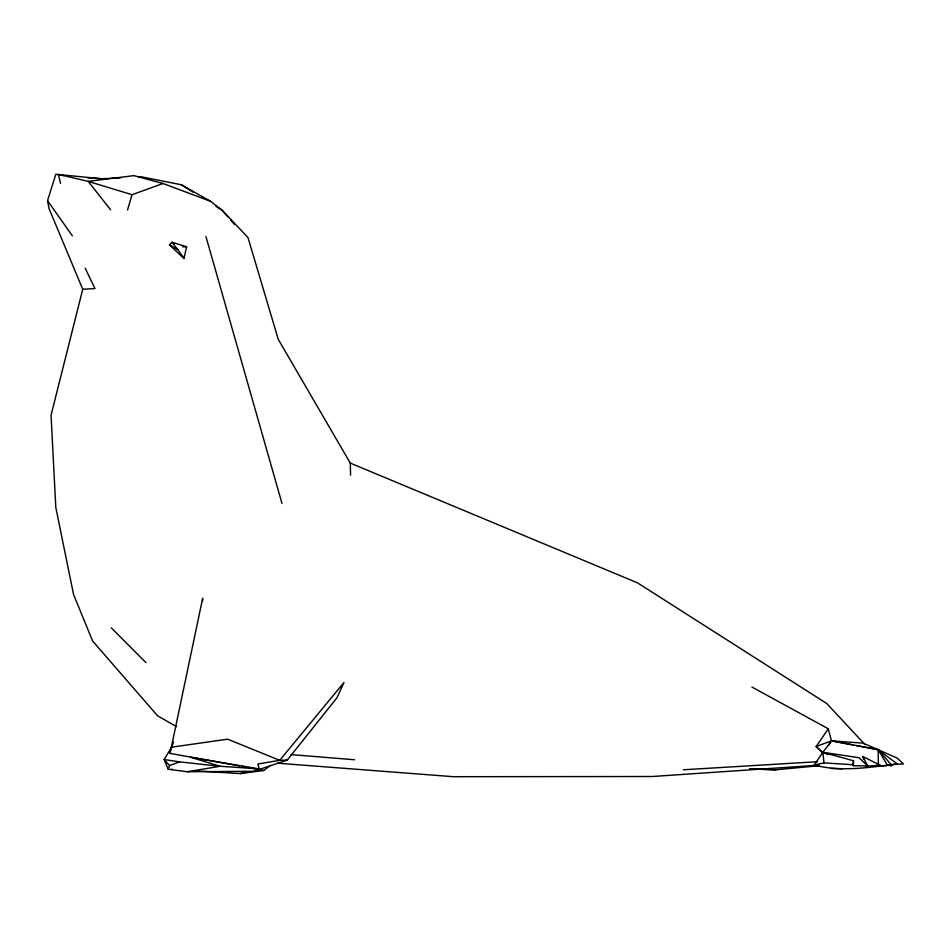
<?xml version="1.0" encoding="UTF-8"?>
<svg xmlns="http://www.w3.org/2000/svg" width="951" height="951" viewBox="0 0 951 951"><rect width="100%" height="100%" fill="white"/><g stroke="black" fill="none" stroke-linecap="round" stroke-linejoin="round"><path stroke-width="1.43" d="M202.599 601.198L202.682 598.227L170.051 753.394L239.272 765.912M853.309 765.698L852.785 764.735L823.982 762.892L822.877 752.324L831.436 740.829L878.13 749.673L878.403 766.221L880.02 765.103L862.819 756.52L867.657 765.912L853.309 765.698L853.558 760.788L822.877 752.324L814.211 765.02C841.409 772.331 869.892 767.172 897.399 764.069L878.13 749.673L862.949 743.123L831.436 740.829L816.148 746.559L822.639 752.978M852.785 764.735L853.558 760.788M186.61 246.725L183.983 258.494L169.492 244.942L171.965 242.255L186.61 246.725L182.64 246.784M176.565 726.671L157.593 715.83L92.604 640.998L73.56 594.494L55.812 507.537L51.057 415.207L82.737 289.247L49.107 208.768L47.55 200.685L55.8 174.306L101.733 178.752L120.813 177.825M127.541 209.969L132.023 194.705L163.037 183.531L210.492 201.255L222.106 210.23L247.961 237.477L278.263 339.341L350.277 463.089L350.574 475.084M168.196 769.276L169.575 765.555L179.454 761.882L220.192 766.28L258.47 768.812L190.509 757.234L220.192 766.28L187.264 771.737L168.196 769.276L164.143 759.528L171.644 747.177L227.634 739.177L279.701 760.325L287.261 760.087L336.916 697.82L344 682.461L279.701 760.325L257.887 763.998L259.361 769.478L253.822 771.297L187.264 771.737M169.385 752.812L173.51 742.101M828.571 745.584L831.436 740.829L828.321 728.799L751.896 687.038M828.321 728.799L816.148 746.559L822.567 752.265M194.408 770.821L240.294 773.567L263.677 770.524L270.405 765.472M287.261 760.087L253.822 771.297M240.294 773.567L244.514 772.604M814.211 765.02L823.982 762.892M750.066 768.967L776.064 769.775L818.609 765.757M880.02 765.103L865.826 766.375L867.657 765.912L859.086 757.721L822.877 752.324L828.166 754.654M878.403 766.221L891.551 765.127L878.13 749.673L856.245 745.525M818.954 765.151L652.196 776.515L453.401 776.694L277.549 763.201M683.353 769.775L817.444 761.715M82.737 289.247L94.969 288.569L85.198 268.218M138.43 176.957L141.366 176.815L181.332 184.756L210.492 201.255M891.824 764.509L903.45 763.95L897.28 758.137L878.13 749.673L887.545 765.472M831.222 768.515L842.396 768.765M749.519 768.955L776.064 769.775M87.421 177.813L101.733 178.752M291.101 754.595L354.509 759.754M887.39 765.08L891.765 765.686L887.39 764.973M179.454 761.882L164.143 759.528L169.575 765.555M60.139 175.055L63.039 175.566M242.148 766.411L245.013 766.922M247.878 767.433L259.361 769.478M831.436 740.829L853.32 744.978M260.8 769.823L263.677 770.524M163.037 183.531L133.901 175.626L88.205 181.379L58.356 174.378L60.555 183.341M132.023 194.705L88.205 181.379L110.601 209.791M350.277 463.089L637.539 582.868L826.728 703.502L864.376 743.896M169.492 244.942L177.837 249.673L183.983 258.494L182.663 256.164M181.332 184.756L193.683 192.471M215.925 206.379L222.106 210.23L227.86 216.804M174.116 244.098L171.965 242.255L177.837 249.673M171.584 768.955L172.202 769.49M111.279 627.838L145.883 662.562M230.736 220.085L234.576 224.46M47.55 200.685L72.359 235.836M862.819 756.52L863.686 759.338M205.951 236.597L281.983 503.4"/></g></svg>
